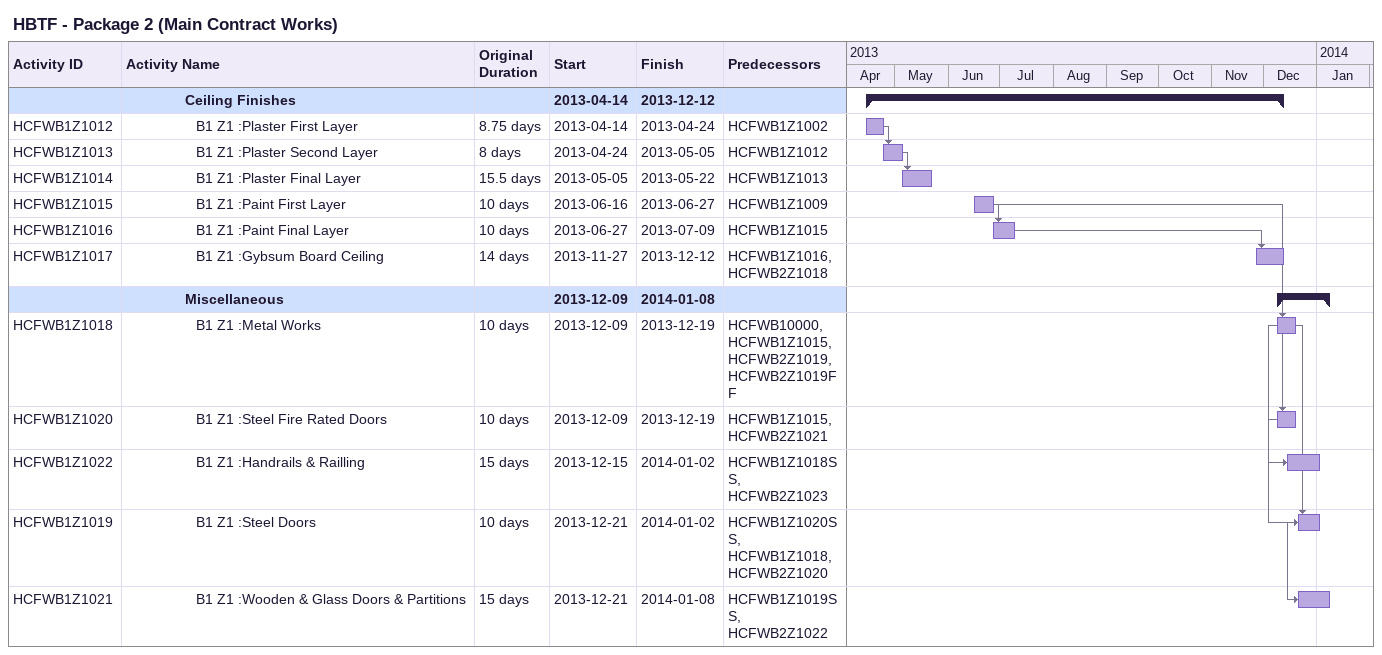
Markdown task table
HBTF - Package 2 (Main Contract Works)

| ID | Level | Task | Original duration | Start | Finish | Predecessors |
|---|---|---|---|---|---|---|
|  | 6 | **Ceiling Finishes** |  | 2013-04-14 | 2013-12-12 |  |
| HCFWB1Z1012 | 7 | B1 Z1 :Plaster First Layer | 8.75d | 2013-04-14 | 2013-04-24 | HCFWB1Z1002 |
| HCFWB1Z1013 | 7 | B1 Z1 :Plaster Second Layer | 8d | 2013-04-24 | 2013-05-05 | HCFWB1Z1012 |
| HCFWB1Z1014 | 7 | B1 Z1 :Plaster Final Layer | 15.5d | 2013-05-05 | 2013-05-22 | HCFWB1Z1013 |
| HCFWB1Z1015 | 7 | B1 Z1 :Paint First Layer | 10d | 2013-06-16 | 2013-06-27 | HCFWB1Z1009 |
| HCFWB1Z1016 | 7 | B1 Z1 :Paint Final Layer | 10d | 2013-06-27 | 2013-07-09 | HCFWB1Z1015 |
| HCFWB1Z1017 | 7 | B1 Z1 :Gybsum Board Ceiling | 14d | 2013-11-27 | 2013-12-12 | HCFWB1Z1016, HCFWB2Z1018 |
|  | 6 | **Miscellaneous** |  | 2013-12-09 | 2014-01-08 |  |
| HCFWB1Z1018 | 7 | B1 Z1 :Metal Works | 10d | 2013-12-09 | 2013-12-19 | HCFWB10000, HCFWB1Z1015, HCFWB2Z1019, HCFWB2Z1019FF |
| HCFWB1Z1020 | 7 | B1 Z1 :Steel Fire Rated Doors | 10d | 2013-12-09 | 2013-12-19 | HCFWB1Z1015, HCFWB2Z1021 |
| HCFWB1Z1022 | 7 | B1 Z1 :Handrails & Railling | 15d | 2013-12-15 | 2014-01-02 | HCFWB1Z1018SS, HCFWB2Z1023 |
| HCFWB1Z1019 | 7 | B1 Z1 :Steel Doors | 10d | 2013-12-21 | 2014-01-02 | HCFWB1Z1020SS, HCFWB1Z1018, HCFWB2Z1020 |
| HCFWB1Z1021 | 7 | B1 Z1 :Wooden & Glass Doors & Partitions | 15d | 2013-12-21 | 2014-01-08 | HCFWB1Z1019SS, HCFWB2Z1022 |
